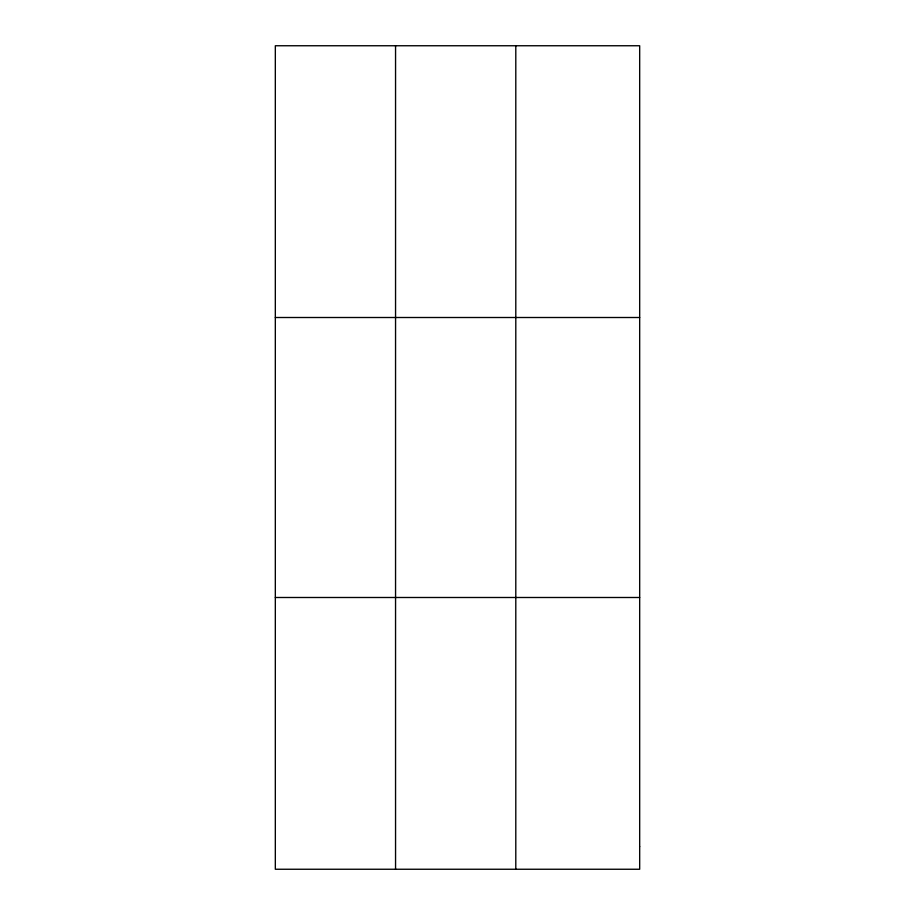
<?xml version="1.0" encoding="UTF-8"?>
<svg xmlns="http://www.w3.org/2000/svg" width="915" height="915" viewBox="0 0 915 915"><rect width="100%" height="100%" fill="white"/><g stroke="black" fill="none" stroke-linecap="round" stroke-linejoin="round"><path stroke-width="1.37" d="M395.554 869.25L395.554 45.75M515.797 869.25L515.797 45.75M275.324 317.505L639.677 317.505M275.324 597.495L639.677 597.495M639.677 846.604L639.677 869.25L275.324 869.25L275.324 45.75L639.677 45.75L639.677 846.604"/></g></svg>
